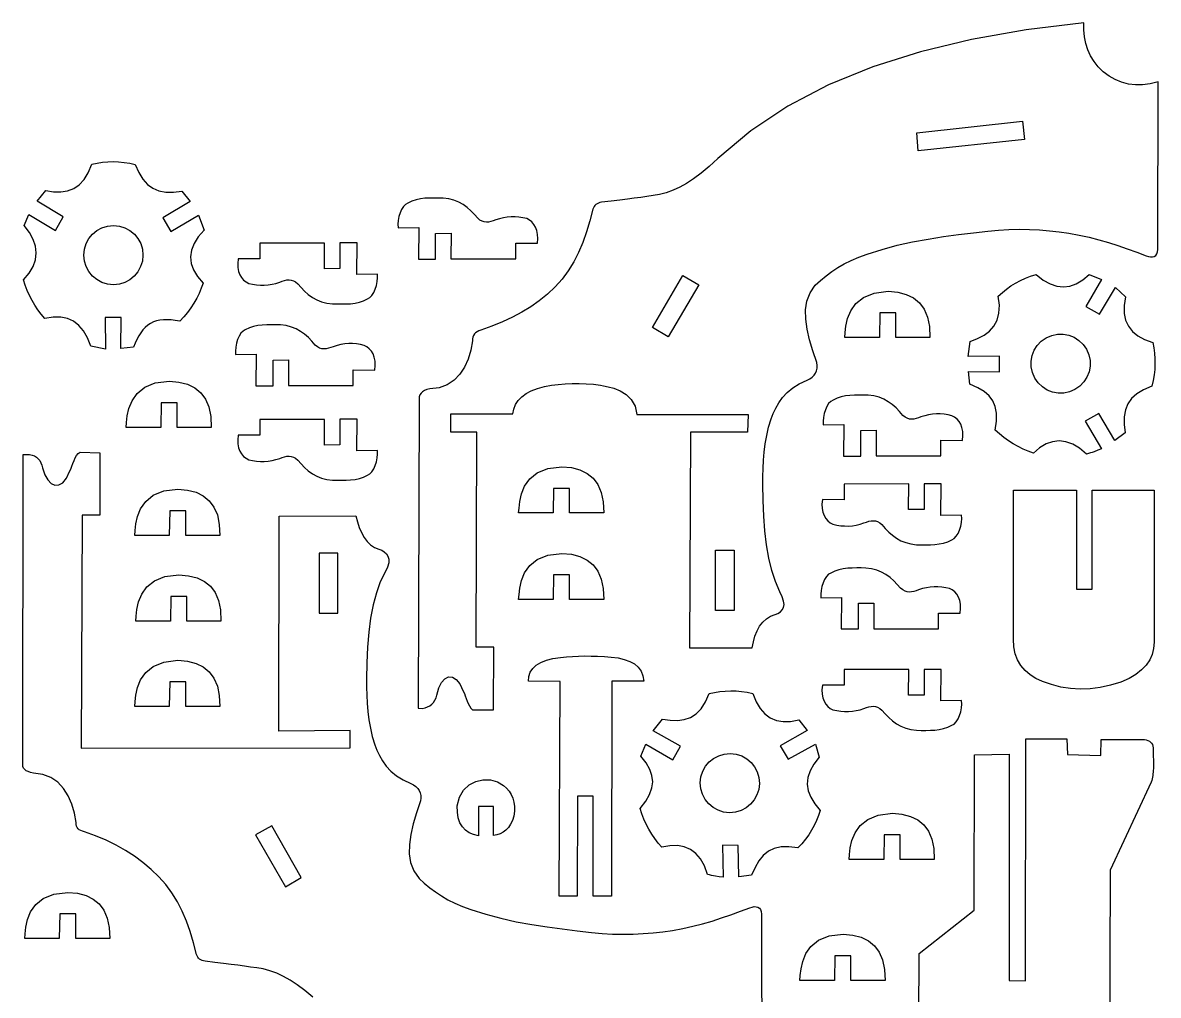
# Model space of a CAD drawing. Extents: x -114 to -18, y -79 to 77.
# Drawn here: x -113.6 to -17.9, y -4.6 to 77.4 of the extents above; entities that cross this region are included whole.
import ezdxf

# ---------------------------------------------------------------- set-up
doc = ezdxf.new("R2010")
doc.units = 0
doc.layers.add('CAMADA_1', color=7, linetype='CONTINUOUS')

msp = doc.modelspace()

# ---------------------------------------------------------------- linework, layer by layer
at = {"layer": 'CAMADA_1', "color": 250}
for points in [[(-17.9341, 72.3911), (-18.6072, 72.2211), (-19.2513, 72.1343), (-19.8675, 72.1283), (-20.4571, 72.201), (-21.0212, 72.3501), (-21.561, 72.5733), (-22.0778, 72.8682), (-22.5728, 73.2327), (-22.9912, 73.6507), (-23.3452, 74.0983), (-23.6362, 74.5751), (-23.8657, 75.0803), (-24.035, 75.6132), (-24.1456, 76.1732), (-24.1989, 76.7597), (-24.1962, 77.372), (-29.076, 76.7772), (-33.6735, 75.9663), (-37.9838, 74.9281), (-42.0019, 73.6512), (-45.7231, 72.1242), (-49.1424, 70.3358), (-52.2551, 68.2746), (-55.0562, 65.9292), (-55.7865, 65.265), (-56.4607, 64.7006), (-57.0903, 64.2267), (-57.6866, 63.834), (-58.2612, 63.5134), (-58.8255, 63.2554), (-59.3909, 63.0509), (-59.969, 62.8907), (-60.5062, 62.8037), (-61.0257, 62.7241), (-61.5467, 62.649), (-62.0886, 62.5757), (-62.6705, 62.501), (-63.3118, 62.4223), (-64.0317, 62.3367), (-64.8494, 62.2412), (-64.9927, 62.2123), (-65.118, 62.1712), (-65.227, 62.1178), (-65.3214, 62.0519), (-65.403, 61.9736), (-65.4734, 61.8827), (-65.5345, 61.7792), (-65.5879, 61.6629), (-65.8394, 60.6796), (-66.119, 59.7444), (-66.4337, 58.857), (-66.7901, 58.0165), (-67.195, 57.2225), (-67.6553, 56.4744), (-68.1776, 55.7716), (-68.7687, 55.1135), (-69.4172, 54.5018), (-70.0984, 53.9455), (-70.8149, 53.4389), (-71.5691, 52.9764), (-72.3634, 52.5524), (-73.2004, 52.1615), (-74.0825, 51.7981), (-75.0122, 51.4566), (-75.1854, 51.4045), (-75.3344, 51.335), (-75.4591, 51.2481), (-75.5596, 51.1441), (-75.6357, 51.0233), (-75.6872, 50.8858), (-75.7143, 50.7318), (-75.7166, 50.5615), (-75.8726, 49.7753), (-76.1002, 49.0333), (-76.4057, 48.3537), (-76.7955, 47.7544), (-77.2759, 47.2535), (-77.8531, 46.869), (-78.5334, 46.6188), (-79.3232, 46.5212), (-79.5665, 46.4605), (-79.769, 46.3781), (-79.9323, 46.2748), (-80.0582, 46.1516), (-80.1484, 46.0092), (-80.2045, 45.8487), (-80.2282, 45.6709), (-80.2211, 45.4767), (-80.3105, 19.6057), (-79.9627, 19.5992), (-79.7214, 19.6452), (-79.5048, 19.718), (-79.313, 19.8175), (-79.1461, 19.9437), (-79.0039, 20.0966), (-78.8865, 20.2762), (-78.7939, 20.4825), (-78.7261, 20.7155), (-78.56, 21.3157), (-78.3305, 21.7792), (-78.0533, 22.0948), (-77.7441, 22.2511), (-77.4187, 22.237), (-77.0928, 22.0411), (-76.7822, 21.6523), (-76.5026, 21.0591), (-76.4111, 20.854), (-76.3302, 20.6408), (-76.2537, 20.4244), (-76.175, 20.2096), (-76.0877, 20.0012), (-75.9854, 19.8041), (-75.8616, 19.6231), (-75.71, 19.463), (-73.9581, 19.4863), (-73.934, 24.75), (-75.4263, 24.7504), (-75.3467, 42.8681), (-77.5605, 42.8682), (-77.5497, 44.4204), (-72.3227, 44.4085), (-72.2456, 44.8175), (-72.0967, 45.1933), (-71.8751, 45.5357), (-71.58, 45.8441), (-71.2105, 46.1181), (-70.7659, 46.3574), (-70.245, 46.5616), (-69.6472, 46.7302), (-69.0762, 46.8203), (-68.5, 46.8898), (-67.9185, 46.9381), (-67.3315, 46.9643), (-66.7389, 46.9676), (-66.1402, 46.9472), (-65.5355, 46.9023), (-64.9244, 46.8321), (-64.6815, 46.7854), (-64.2937, 46.703), (-63.8136, 46.5653), (-63.2939, 46.3522), (-62.787, 46.044), (-62.3456, 45.6209), (-62.0222, 45.0629), (-61.8694, 44.3502), (-52.4871, 44.3588), (-52.5635, 42.8716), (-57.3569, 42.8797), (-57.4446, 24.7062), (-52.1469, 24.7054), (-52.053, 25.2057), (-51.9186, 25.6813), (-51.7429, 26.1231), (-51.5253, 26.5221), (-51.2649, 26.8692), (-50.9612, 27.1553), (-50.6134, 27.3713), (-50.2208, 27.5082), (-49.9841, 27.6015), (-49.7807, 27.7273), (-49.6208, 27.8899), (-49.5146, 28.0937), (-49.4721, 28.343), (-49.5035, 28.6421), (-49.619, 28.9955), (-49.8287, 29.4074), (-50.1959, 30.2746), (-50.5, 31.2275), (-50.7457, 32.2614), (-50.9373, 33.3715), (-51.0795, 34.5527), (-51.1766, 35.8006), (-51.2333, 37.11), (-51.2542, 38.4763), (-51.251, 39.1398), (-51.2342, 39.8155), (-51.1986, 40.5013), (-51.1392, 41.195), (-51.051, 41.8941), (-50.9289, 42.5967), (-50.7678, 43.3002), (-50.5627, 44.0027), (-50.3806, 44.4464), (-50.1651, 44.8997), (-49.9046, 45.3524), (-49.5876, 45.7945), (-49.2025, 46.2157), (-48.7379, 46.6059), (-48.1822, 46.9549), (-47.5238, 47.2526), (-47.2895, 47.3743), (-47.0933, 47.5152), (-46.9351, 47.6747), (-46.8149, 47.8523), (-46.7327, 48.0475), (-46.6886, 48.2597), (-46.6825, 48.4883), (-46.7145, 48.7329), (-47.0385, 49.7243), (-47.3162, 50.6638), (-47.5264, 51.5524), (-47.6483, 52.3911), (-47.661, 53.1809), (-47.5435, 53.9229), (-47.2748, 54.6181), (-46.8341, 55.2675), (-46.3897, 55.6646), (-45.9319, 56.0422), (-45.4528, 56.3995), (-44.9445, 56.7362), (-44.399, 57.0517), (-43.8082, 57.3454), (-43.1642, 57.617), (-42.4591, 57.8658), (-41.2069, 58.2742), (-39.9294, 58.6173), (-38.6368, 58.9041), (-37.3391, 59.1436), (-36.0466, 59.3446), (-34.7694, 59.5163), (-33.5175, 59.6674), (-32.3011, 59.8071), (-31.4082, 59.8924), (-30.5253, 59.9437), (-29.6528, 59.9629), (-28.791, 59.9514), (-27.9403, 59.9111), (-27.101, 59.8436), (-26.2737, 59.7508), (-25.4584, 59.6343), (-24.5997, 59.4806), (-23.763, 59.2965), (-22.9437, 59.0854), (-22.1375, 58.8502), (-21.3398, 58.5941), (-20.5463, 58.3202), (-19.7525, 58.0316), (-18.954, 57.7315), (-18.7671, 57.6687), (-18.5864, 57.6388), (-18.4181, 57.6439), (-18.2684, 57.686), (-18.1436, 57.7674), (-18.0496, 57.8902), (-17.9929, 58.0564), (-17.9795, 58.2683), (-17.9341, 72.3911), (-17.9341, 72.3911)], [(-38.155, 66.5738), (-38.2913, 68.1071), (-29.3642, 69.0839), (-29.2165, 67.5279), (-38.155, 66.5738), (-38.155, 66.5738)], [(-105.3249, 52.5319), (-106.6753, 52.5331), (-106.6389, 49.8709), (-107.8836, 50.1072), (-108.1572, 50.8223), (-108.4902, 51.4096), (-108.8829, 51.873), (-109.3357, 52.216), (-109.8489, 52.4425), (-110.4228, 52.5563), (-111.0577, 52.5609), (-111.754, 52.4601), (-112.0575, 52.8104), (-112.3389, 53.1797), (-112.5981, 53.5664), (-112.8347, 53.9689), (-113.0482, 54.3856), (-113.2385, 54.8147), (-113.4051, 55.2546), (-113.5478, 55.7036), (-113.087, 56.2699), (-112.7587, 56.835), (-112.5618, 57.4005), (-112.4949, 57.9681), (-112.557, 58.5393), (-112.7469, 59.1158), (-113.0634, 59.6991), (-113.5054, 60.2909), (-113.097, 61.2165), (-110.8643, 59.8567), (-110.2112, 61.0098), (-112.4158, 62.3375), (-111.6678, 63.2243), (-111.0201, 63.1336), (-110.4121, 63.1267), (-109.8477, 63.2146), (-109.3306, 63.4083), (-108.8646, 63.7186), (-108.4536, 64.1565), (-108.1013, 64.7329), (-107.8116, 65.4588), (-107.3598, 65.5496), (-106.9085, 65.615), (-106.4563, 65.6542), (-106.0019, 65.666), (-105.544, 65.6496), (-105.0813, 65.604), (-104.6125, 65.5281), (-104.1361, 65.421), (-103.853, 64.7482), (-103.515, 64.1927), (-103.12, 63.7517), (-102.6662, 63.4228), (-102.1516, 63.2034), (-101.5742, 63.0908), (-100.9321, 63.0826), (-100.2233, 63.1762), (-99.5127, 62.3061), (-101.8211, 60.9192), (-101.1418, 59.7753), (-98.8154, 61.1481), (-98.3355, 59.9028), (-98.8349, 59.338), (-99.1916, 58.7749), (-99.4072, 58.2135), (-99.4835, 57.6538), (-99.4219, 57.0957), (-99.2242, 56.5393), (-98.8919, 55.9845), (-98.4267, 55.4312), (-98.5781, 54.9926), (-98.7579, 54.5654), (-98.9654, 54.1492), (-99.2, 53.744), (-99.4611, 53.3494), (-99.7481, 52.9651), (-100.0602, 52.591), (-100.3971, 52.2268), (-100.7693, 52.2852), (-101.1229, 52.3231), (-101.4581, 52.339), (-101.7749, 52.3316), (-102.0734, 52.2995), (-102.3536, 52.2412), (-102.6158, 52.1554), (-102.8598, 52.0405), (-103.0861, 51.882), (-103.2959, 51.6976), (-103.4905, 51.4868), (-103.6713, 51.2493), (-103.8398, 50.9846), (-103.9974, 50.6923), (-104.1454, 50.372), (-104.2853, 50.0233), (-105.3657, 49.9084), (-105.3249, 52.5319), (-105.3249, 52.5319)], [(-78.8408, 59.624), (-77.5288, 59.636), (-77.5467, 57.4712), (-72.0853, 57.4802), (-72.0853, 58.7953), (-70.2598, 58.7863), (-70.2271, 59.1817), (-70.2443, 59.5395), (-70.3071, 59.859), (-70.4113, 60.1396), (-70.5525, 60.3809), (-70.7267, 60.5822), (-70.9296, 60.7429), (-71.157, 60.8626), (-71.4836, 60.9365), (-71.8102, 60.9867), (-72.1367, 61.0125), (-72.4633, 61.0134), (-72.7898, 60.9888), (-73.1164, 60.9381), (-73.4429, 60.8607), (-73.7695, 60.756), (-73.9774, 60.679), (-74.1753, 60.6178), (-74.3656, 60.5779), (-74.5508, 60.5649), (-74.7331, 60.5843), (-74.915, 60.6419), (-75.0989, 60.7429), (-75.2871, 60.8932), (-75.5662, 61.2185), (-75.8618, 61.5221), (-76.1779, 61.7986), (-76.5185, 62.043), (-76.8877, 62.2497), (-77.2895, 62.4136), (-77.7279, 62.5294), (-78.2068, 62.5917), (-78.5978, 62.5966), (-78.9852, 62.6005), (-79.368, 62.5957), (-79.745, 62.5746), (-80.1153, 62.5294), (-80.4778, 62.4526), (-80.8315, 62.3364), (-81.1752, 62.1732), (-81.3676, 62.0661), (-81.542, 61.8831), (-81.6946, 61.6402), (-81.8214, 61.3534), (-81.9189, 61.039), (-81.9831, 60.7128), (-82.0102, 60.3909), (-81.9964, 60.0894), (-80.255, 60.1164), (-80.282, 57.4592), (-78.8288, 57.4592), (-78.8408, 59.624), (-78.8408, 59.624)], [(-108.4761, 57.7906), (-108.425, 58.2929), (-108.2793, 58.7606), (-108.0492, 59.1838), (-107.7444, 59.5525), (-107.3753, 59.8566), (-106.9517, 60.0861), (-106.4837, 60.2309), (-105.9814, 60.2812), (-105.4791, 60.2301), (-105.0114, 60.0845), (-104.5882, 59.8542), (-104.2195, 59.5496), (-103.9154, 59.1804), (-103.6859, 58.7568), (-103.5411, 58.2888), (-103.4908, 57.7865), (-103.5419, 57.2842), (-103.6875, 56.8165), (-103.9178, 56.3932), (-104.2225, 56.0246), (-104.5916, 55.7205), (-105.0152, 55.491), (-105.4832, 55.3462), (-105.9855, 55.2959), (-106.4878, 55.347), (-106.9555, 55.4927), (-107.3787, 55.7228), (-107.7474, 56.0275), (-108.0515, 56.3967), (-108.281, 56.8203), (-108.4258, 57.2883), (-108.4761, 57.7906), (-108.4761, 57.7906)], [(-86.8943, 56.6487), (-88.2064, 56.6367), (-88.1884, 58.8014), (-93.6498, 58.7924), (-93.6498, 57.4773), (-95.4754, 57.4864), (-95.508, 57.0909), (-95.4908, 56.7331), (-95.4281, 56.4136), (-95.3239, 56.133), (-95.1826, 55.8917), (-95.0084, 55.6905), (-94.8055, 55.5297), (-94.5781, 55.41), (-94.2515, 55.3361), (-93.925, 55.286), (-93.5984, 55.2601), (-93.2719, 55.2592), (-92.9453, 55.2838), (-92.6188, 55.3345), (-92.2922, 55.4119), (-91.9657, 55.5167), (-91.7577, 55.5937), (-91.5598, 55.6549), (-91.3695, 55.6948), (-91.1844, 55.7078), (-91.002, 55.6883), (-90.8201, 55.6308), (-90.6363, 55.5297), (-90.4481, 55.3795), (-90.169, 55.0542), (-89.8734, 54.7505), (-89.5573, 54.474), (-89.2166, 54.2297), (-88.8474, 54.0229), (-88.4456, 53.859), (-88.0073, 53.7433), (-87.5283, 53.6809), (-87.1373, 53.676), (-86.75, 53.6721), (-86.3672, 53.6769), (-85.9901, 53.6981), (-85.6198, 53.7432), (-85.2573, 53.82), (-84.9037, 53.9362), (-84.56, 54.0994), (-84.3675, 54.2065), (-84.1931, 54.3896), (-84.0406, 54.6325), (-83.9137, 54.9192), (-83.8163, 55.2336), (-83.7521, 55.5598), (-83.725, 55.8817), (-83.7387, 56.1833), (-85.4801, 56.1563), (-85.4531, 58.8134), (-86.9063, 58.8134), (-86.8943, 56.6487), (-86.8943, 56.6487)], [(-59.2214, 50.9081), (-60.5642, 51.694), (-57.9881, 56.0674), (-56.6401, 55.2886), (-59.2214, 50.9081), (-59.2214, 50.9081)], [(-22.9499, 44.4316), (-24.0987, 43.7868), (-22.7305, 41.4675), (-23.0301, 41.3459), (-23.3424, 41.226), (-23.501, 41.1693), (-23.66, 41.1165), (-23.8185, 41.0685), (-23.9754, 41.0266), (-24.5646, 41.5165), (-25.1469, 41.8624), (-25.7216, 42.0677), (-26.288, 42.1358), (-26.8457, 42.0702), (-27.3938, 41.8744), (-27.9319, 41.5519), (-28.4592, 41.1061), (-28.8974, 41.2638), (-29.3301, 41.4473), (-29.7548, 41.6559), (-30.1688, 41.8887), (-30.5696, 42.1451), (-30.9546, 42.4242), (-31.3213, 42.7253), (-31.667, 43.0474), (-31.5709, 43.8075), (-31.5689, 44.4642), (-31.666, 45.0297), (-31.867, 45.5157), (-32.1771, 45.9342), (-32.6012, 46.2973), (-33.1443, 46.6169), (-33.8113, 46.9049), (-33.9352, 47.9842), (-31.3127, 47.9532), (-31.3231, 49.2886), (-33.967, 49.2539), (-33.7753, 50.5157), (-33.1622, 50.7514), (-32.62, 51.0411), (-32.1588, 51.3926), (-31.7887, 51.8135), (-31.5201, 52.3114), (-31.3631, 52.8942), (-31.3279, 53.5693), (-31.4248, 54.3446), (-31.0755, 54.6459), (-30.7167, 54.9288), (-30.3459, 55.1918), (-29.9607, 55.4333), (-29.5588, 55.6518), (-29.1376, 55.8458), (-28.6947, 56.0137), (-28.2278, 56.154), (-27.6316, 55.6876), (-27.0527, 55.3589), (-26.4876, 55.1657), (-25.9329, 55.1057), (-25.3853, 55.1764), (-24.8413, 55.3757), (-24.2975, 55.701), (-23.7506, 56.1501), (-22.7067, 55.7352), (-24.0274, 53.4678), (-22.8888, 52.8207), (-21.5344, 55.0622), (-20.7102, 54.2852), (-20.8149, 53.5432), (-20.8064, 52.8833), (-20.6851, 52.3015), (-20.4516, 51.7938), (-20.1063, 51.3561), (-19.6496, 50.9844), (-19.0822, 50.6745), (-18.4045, 50.4224), (-18.3195, 49.9687), (-18.2582, 49.5166), (-18.2221, 49.0643), (-18.2127, 48.6101), (-18.2317, 48.1523), (-18.2805, 47.6892), (-18.3607, 47.2191), (-18.474, 46.7404), (-19.1854, 46.4476), (-19.7534, 46.1066), (-20.1883, 45.7132), (-20.5004, 45.263), (-20.6999, 44.7517), (-20.7973, 44.175), (-20.8027, 43.5286), (-20.7266, 42.8082), (-21.5937, 42.1615), (-22.9499, 44.4316), (-22.9499, 44.4316)], [(-41.4329, 50.8432), (-44.346, 50.8432), (-44.3159, 51.261), (-44.2516, 51.8142), (-44.1093, 52.4451), (-43.8455, 53.0957), (-43.4168, 53.7083), (-42.7794, 54.225), (-41.8899, 54.588), (-40.7046, 54.7395), (-39.8927, 54.6614), (-39.1789, 54.4767), (-38.5669, 54.1801), (-38.0608, 53.7665), (-37.6644, 53.231), (-37.3815, 52.5684), (-37.2161, 51.7735), (-37.1719, 50.8414), (-40.0492, 50.8414), (-40.0492, 52.9188), (-41.3965, 52.9188), (-41.4329, 50.8432), (-41.4329, 50.8432)], [(-92.5325, 48.9425), (-91.2204, 48.9545), (-91.2384, 46.7898), (-85.777, 46.7988), (-85.777, 48.1138), (-83.9515, 48.1048), (-83.9188, 48.5003), (-83.936, 48.8581), (-83.9987, 49.1776), (-84.1029, 49.4582), (-84.2442, 49.6994), (-84.4184, 49.9007), (-84.6213, 50.0615), (-84.8487, 50.1812), (-85.1753, 50.2551), (-85.5018, 50.3052), (-85.8284, 50.3311), (-86.1549, 50.332), (-86.4815, 50.3074), (-86.808, 50.2567), (-87.1346, 50.1792), (-87.4612, 50.0745), (-87.6691, 49.9975), (-87.867, 49.9363), (-88.0573, 49.8964), (-88.2425, 49.8834), (-88.4248, 49.9029), (-88.6067, 49.9604), (-88.7905, 50.0615), (-88.9788, 50.2117), (-89.2578, 50.537), (-89.5534, 50.8406), (-89.8696, 51.1172), (-90.2102, 51.3615), (-90.5794, 51.5683), (-90.9812, 51.7322), (-91.4195, 51.8479), (-91.8985, 51.9103), (-92.2895, 51.9152), (-92.6769, 51.9191), (-93.0596, 51.9143), (-93.4367, 51.8931), (-93.807, 51.848), (-94.1695, 51.7711), (-94.5231, 51.655), (-94.8669, 51.4918), (-95.0593, 51.3846), (-95.2337, 51.2016), (-95.3862, 50.9587), (-95.5131, 50.672), (-95.6105, 50.3575), (-95.6747, 50.0313), (-95.7018, 49.7095), (-95.6881, 49.4079), (-93.9467, 49.4349), (-93.9737, 46.7777), (-92.5205, 46.7777), (-92.5325, 48.9425), (-92.5325, 48.9425)], [(-28.3446, 47.4319), (-28.5441, 47.8956), (-28.6442, 48.3751), (-28.6487, 48.8569), (-28.5617, 49.3272), (-28.3869, 49.7724), (-28.1283, 50.1789), (-27.7897, 50.5329), (-27.3752, 50.821), (-26.9115, 51.0206), (-26.4319, 51.1207), (-25.9501, 51.1252), (-25.4798, 51.0382), (-25.0347, 50.8634), (-24.6282, 50.6048), (-24.2741, 50.2662), (-23.986, 49.8516), (-23.7865, 49.3879), (-23.6864, 48.9084), (-23.6818, 48.4266), (-23.7689, 47.9563), (-23.9437, 47.5111), (-24.2023, 47.1046), (-24.5408, 46.7506), (-24.9554, 46.4625), (-25.4191, 46.2629), (-25.8986, 46.1628), (-26.3804, 46.1583), (-26.8507, 46.2453), (-27.2959, 46.4201), (-27.7024, 46.6787), (-28.0565, 47.0173), (-28.3446, 47.4319), (-28.3446, 47.4319)], [(-101.9967, 43.2727), (-104.9098, 43.2727), (-104.8797, 43.6905), (-104.8153, 44.2437), (-104.6731, 44.8746), (-104.4093, 45.5252), (-103.9805, 46.1378), (-103.3432, 46.6545), (-102.4537, 47.0176), (-101.2684, 47.169), (-100.4565, 47.0909), (-99.7426, 46.9062), (-99.1307, 46.6096), (-98.6246, 46.1961), (-98.2282, 45.6606), (-97.9453, 44.9979), (-97.7798, 44.2031), (-97.7357, 43.2709), (-100.6129, 43.2709), (-100.6129, 45.3483), (-101.9603, 45.3483), (-101.9967, 43.2727), (-101.9967, 43.2727)], [(-43.0095, 43.0192), (-41.6974, 43.0312), (-41.7154, 40.8664), (-36.2539, 40.8754), (-36.2539, 42.1905), (-34.4284, 42.1815), (-34.3958, 42.577), (-34.4129, 42.9347), (-34.4757, 43.2542), (-34.5799, 43.5349), (-34.7212, 43.7761), (-34.8953, 43.9774), (-35.0983, 44.1381), (-35.3257, 44.2578), (-35.6522, 44.3317), (-35.9788, 44.3819), (-36.3053, 44.4077), (-36.6319, 44.4086), (-36.9584, 44.384), (-37.285, 44.3333), (-37.6116, 44.2559), (-37.9381, 44.1512), (-38.146, 44.0742), (-38.344, 44.013), (-38.5343, 43.9731), (-38.7194, 43.9601), (-38.9017, 43.9795), (-39.0836, 44.0371), (-39.2675, 44.1382), (-39.4557, 44.2884), (-39.7348, 44.6137), (-40.0304, 44.9173), (-40.3465, 45.1939), (-40.6872, 45.4382), (-41.0564, 45.6449), (-41.4581, 45.8088), (-41.8965, 45.9246), (-42.3754, 45.9869), (-42.7664, 45.9919), (-43.1538, 45.9957), (-43.5366, 45.9909), (-43.9137, 45.9698), (-44.2839, 45.9247), (-44.6464, 45.8478), (-45.0001, 45.7316), (-45.3438, 45.5685), (-45.5362, 45.4613), (-45.7106, 45.2783), (-45.8632, 45.0354), (-45.9901, 44.7487), (-46.0875, 44.4342), (-46.1517, 44.108), (-46.1788, 43.7861), (-46.165, 43.4846), (-44.4236, 43.5116), (-44.4506, 40.8544), (-42.9974, 40.8544), (-43.0095, 43.0192), (-43.0095, 43.0192)], [(-86.8943, 41.7918), (-88.2064, 41.7797), (-88.1884, 43.9445), (-93.6498, 43.9355), (-93.6498, 42.6204), (-95.4754, 42.6295), (-95.508, 42.234), (-95.4908, 41.8762), (-95.4281, 41.5567), (-95.3239, 41.2761), (-95.1826, 41.0348), (-95.0084, 40.8335), (-94.8055, 40.6728), (-94.5781, 40.5531), (-94.2515, 40.4792), (-93.925, 40.429), (-93.5984, 40.4032), (-93.2719, 40.4023), (-92.9453, 40.4269), (-92.6188, 40.4776), (-92.2922, 40.555), (-91.9657, 40.6598), (-91.7577, 40.7367), (-91.5598, 40.798), (-91.3695, 40.8378), (-91.1844, 40.8508), (-91.002, 40.8314), (-90.8201, 40.7739), (-90.6363, 40.6728), (-90.4481, 40.5226), (-90.169, 40.1973), (-89.8734, 39.8936), (-89.5573, 39.6171), (-89.2166, 39.3727), (-88.8474, 39.166), (-88.4456, 39.0021), (-88.0073, 38.8864), (-87.5283, 38.824), (-87.1373, 38.8191), (-86.75, 38.8152), (-86.3672, 38.82), (-85.9901, 38.8411), (-85.6198, 38.8863), (-85.2573, 38.9631), (-84.9037, 39.0793), (-84.56, 39.2425), (-84.3675, 39.3496), (-84.1931, 39.5327), (-84.0406, 39.7755), (-83.9137, 40.0623), (-83.8163, 40.3767), (-83.7521, 40.7029), (-83.725, 41.0248), (-83.7387, 41.3264), (-85.4801, 41.2993), (-85.4531, 43.9565), (-86.9063, 43.9565), (-86.8943, 41.7918), (-86.8943, 41.7918)], [(-68.9209, 36.0627), (-71.834, 36.0627), (-71.804, 36.4805), (-71.7396, 37.0337), (-71.5973, 37.6646), (-71.3336, 38.3153), (-70.9048, 38.9278), (-70.2674, 39.4446), (-69.3779, 39.8076), (-68.1926, 39.959), (-67.3807, 39.881), (-66.6669, 39.6962), (-66.055, 39.3996), (-65.5489, 38.9861), (-65.1525, 38.4506), (-64.8696, 37.7879), (-64.7041, 36.9931), (-64.6599, 36.0609), (-67.5372, 36.0609), (-67.5372, 38.1383), (-68.8845, 38.1383), (-68.9209, 36.0627), (-68.9209, 36.0627)], [(-37.6625, 36.3539), (-38.9746, 36.3419), (-38.9566, 38.5067), (-44.418, 38.4977), (-44.418, 37.1826), (-46.2435, 37.1916), (-46.2762, 36.7961), (-46.259, 36.4384), (-46.1962, 36.1189), (-46.0921, 35.8382), (-45.9508, 35.597), (-45.7766, 35.3957), (-45.5737, 35.235), (-45.3463, 35.1153), (-45.0197, 35.0414), (-44.6932, 34.9912), (-44.3666, 34.9654), (-44.0401, 34.9645), (-43.7135, 34.9891), (-43.3869, 35.0398), (-43.0604, 35.1172), (-42.7338, 35.2219), (-42.5259, 35.2989), (-42.328, 35.3601), (-42.1377, 35.4), (-41.9525, 35.413), (-41.7702, 35.3936), (-41.5883, 35.336), (-41.4045, 35.2349), (-41.2162, 35.0847), (-40.9372, 34.7594), (-40.6416, 34.4558), (-40.3254, 34.1792), (-39.9848, 33.9349), (-39.6156, 33.7282), (-39.2138, 33.5643), (-38.7755, 33.4485), (-38.2965, 33.3862), (-37.9055, 33.3812), (-37.5181, 33.3774), (-37.1354, 33.3822), (-36.7583, 33.4033), (-36.388, 33.4484), (-36.0255, 33.5253), (-35.6719, 33.6415), (-35.3281, 33.8046), (-35.1357, 33.9118), (-34.9613, 34.0948), (-34.8088, 34.3377), (-34.6819, 34.6244), (-34.5845, 34.9389), (-34.5203, 35.2651), (-34.4932, 35.587), (-34.5069, 35.8885), (-36.2483, 35.8615), (-36.2213, 38.5187), (-37.6745, 38.5187), (-37.6625, 36.3539), (-37.6625, 36.3539)], [(-101.2757, 34.1701), (-104.1888, 34.1701), (-104.1587, 34.5879), (-104.0943, 35.1411), (-103.9521, 35.772), (-103.6883, 36.4226), (-103.2595, 37.0352), (-102.6222, 37.552), (-101.7327, 37.915), (-100.5474, 38.0664), (-99.7355, 37.9884), (-99.0216, 37.8036), (-98.4097, 37.507), (-97.9036, 37.0935), (-97.5072, 36.558), (-97.2243, 35.8953), (-97.0588, 35.1005), (-97.0147, 34.1683), (-99.8919, 34.1683), (-99.8919, 36.2457), (-101.2393, 36.2457), (-101.2757, 34.1701), (-101.2757, 34.1701)], [(-30.1463, 37.9708), (-24.832, 37.9765), (-24.8319, 29.656), (-23.5145, 29.648), (-23.5197, 37.9779), (-18.2884, 37.9835), (-18.2884, 25.1773), (-18.328, 24.6498), (-18.4495, 24.1505), (-18.656, 23.6805), (-18.9507, 23.241), (-19.3369, 22.833), (-19.8177, 22.4576), (-20.3965, 22.116), (-21.0763, 21.8092), (-21.9586, 21.5415), (-22.8248, 21.3551), (-23.6754, 21.2488), (-24.5106, 21.2211), (-25.3305, 21.2709), (-26.1356, 21.3969), (-26.926, 21.5978), (-27.702, 21.8723), (-28.2436, 22.1261), (-28.7279, 22.4331), (-29.1499, 22.794), (-29.5045, 23.2094), (-29.7865, 23.68), (-29.9908, 24.2065), (-30.1124, 24.7895), (-30.1463, 25.4296), (-30.1463, 37.9708), (-30.1463, 37.9708)], [(-88.6384, 27.6134), (-87.0743, 27.6134), (-87.0743, 32.6895), (-88.6384, 32.6895), (-88.6384, 27.6134), (-88.6384, 27.6134)], [(-68.9209, 28.7627), (-71.834, 28.7627), (-71.804, 29.1804), (-71.7396, 29.7336), (-71.5973, 30.3645), (-71.3336, 31.0152), (-70.9048, 31.6277), (-70.2674, 32.1445), (-69.3779, 32.5075), (-68.1926, 32.659), (-67.3807, 32.5809), (-66.6669, 32.3961), (-66.055, 32.0995), (-65.5489, 31.686), (-65.1525, 31.1505), (-64.8696, 30.4879), (-64.7041, 29.693), (-64.6599, 28.7608), (-67.5372, 28.7608), (-67.5372, 30.8383), (-68.8845, 30.8383), (-68.9209, 28.7627), (-68.9209, 28.7627)], [(-55.2407, 32.9167), (-53.6767, 32.9167), (-53.6767, 27.8406), (-55.2407, 27.8406), (-55.2407, 32.9167), (-55.2407, 32.9167)], [(-101.1855, 26.9602), (-104.0987, 26.9602), (-104.0686, 27.3779), (-104.0042, 27.9312), (-103.8619, 28.562), (-103.5982, 29.2127), (-103.1694, 29.8252), (-102.532, 30.342), (-101.6425, 30.705), (-100.4573, 30.8565), (-99.6454, 30.7784), (-98.9315, 30.5936), (-98.3196, 30.297), (-97.8135, 29.8835), (-97.4171, 29.348), (-97.1342, 28.6854), (-96.9687, 27.8905), (-96.9245, 26.9583), (-99.8018, 26.9583), (-99.8018, 29.0358), (-101.1491, 29.0358), (-101.1855, 26.9602), (-101.1855, 26.9602)], [(-43.2036, 28.4536), (-41.8915, 28.4656), (-41.9095, 26.3008), (-36.448, 26.3098), (-36.448, 27.6249), (-34.6225, 27.6159), (-34.5899, 28.0114), (-34.6071, 28.3691), (-34.6698, 28.6886), (-34.774, 28.9693), (-34.9153, 29.2105), (-35.0895, 29.4118), (-35.2924, 29.5725), (-35.5198, 29.6922), (-35.8463, 29.7661), (-36.1729, 29.8163), (-36.4995, 29.8421), (-36.826, 29.843), (-37.1526, 29.8184), (-37.4791, 29.7677), (-37.8057, 29.6903), (-38.1322, 29.5856), (-38.3401, 29.5086), (-38.5381, 29.4474), (-38.7284, 29.4075), (-38.9135, 29.3945), (-39.0959, 29.4139), (-39.2778, 29.4715), (-39.4616, 29.5726), (-39.6498, 29.7228), (-39.9289, 30.0481), (-40.2245, 30.3517), (-40.5406, 30.6283), (-40.8813, 30.8726), (-41.2505, 31.0793), (-41.6523, 31.2432), (-42.0906, 31.359), (-42.5695, 31.4213), (-42.9606, 31.4263), (-43.3479, 31.4301), (-43.7307, 31.4253), (-44.1078, 31.4042), (-44.4781, 31.3591), (-44.8406, 31.2822), (-45.1942, 31.166), (-45.5379, 31.0029), (-45.7304, 30.8957), (-45.9048, 30.7127), (-46.0573, 30.4698), (-46.1842, 30.1831), (-46.2816, 29.8686), (-46.3458, 29.5424), (-46.3729, 29.2205), (-46.3592, 28.919), (-44.6177, 28.946), (-44.6447, 26.2888), (-43.1916, 26.2888), (-43.2036, 28.4536), (-43.2036, 28.4536)], [(-68.3433, 21.8701), (-71.0146, 21.8846), (-70.979, 22.2853), (-70.8566, 22.6434), (-70.6475, 22.9587), (-70.3516, 23.2313), (-69.969, 23.4612), (-69.4995, 23.6483), (-68.9433, 23.7927), (-68.3003, 23.8943), (-67.812, 23.9441), (-67.3107, 23.9804), (-66.7965, 24.0035), (-66.2694, 24.0134), (-65.7292, 24.0104), (-65.1762, 23.9945), (-64.6101, 23.9661), (-64.0311, 23.9253), (-63.4531, 23.8472), (-62.9322, 23.7261), (-62.4737, 23.5584), (-62.0825, 23.34), (-61.764, 23.0673), (-61.5231, 22.7363), (-61.3648, 22.3433), (-61.2945, 21.8844), (-63.9825, 21.8805), (-64.0136, 3.7851), (-65.5634, 3.7851), (-65.5634, 12.1973), (-66.886, 12.1946), (-66.9029, 3.7851), (-68.4134, 3.7851), (-68.3433, 21.8701), (-68.3433, 21.8701)], [(-101.2757, 19.7502), (-104.1888, 19.7502), (-104.1587, 20.168), (-104.0943, 20.7212), (-103.9521, 21.3521), (-103.6883, 22.0027), (-103.2595, 22.6153), (-102.6222, 23.132), (-101.7327, 23.495), (-100.5474, 23.6465), (-99.7355, 23.5684), (-99.0216, 23.3837), (-98.4097, 23.0871), (-97.9036, 22.6735), (-97.5072, 22.138), (-97.2243, 21.4754), (-97.0588, 20.6805), (-97.0147, 19.7484), (-99.8919, 19.7484), (-99.8919, 21.8258), (-101.2393, 21.8258), (-101.2757, 19.7502), (-101.2757, 19.7502)], [(-37.6625, 20.7202), (-38.9746, 20.7082), (-38.9566, 22.8729), (-44.418, 22.8639), (-44.418, 21.5489), (-46.2435, 21.5579), (-46.2762, 21.1624), (-46.259, 20.8046), (-46.1962, 20.4851), (-46.0921, 20.2045), (-45.9508, 19.9633), (-45.7766, 19.762), (-45.5737, 19.6012), (-45.3463, 19.4815), (-45.0197, 19.4076), (-44.6932, 19.3575), (-44.3666, 19.3316), (-44.0401, 19.3307), (-43.7135, 19.3553), (-43.3869, 19.406), (-43.0604, 19.4835), (-42.7338, 19.5882), (-42.5259, 19.6652), (-42.328, 19.7264), (-42.1377, 19.7663), (-41.9525, 19.7793), (-41.7702, 19.7598), (-41.5883, 19.7023), (-41.4045, 19.6012), (-41.2162, 19.451), (-40.9372, 19.1257), (-40.6416, 18.8221), (-40.3254, 18.5455), (-39.9848, 18.3012), (-39.6156, 18.0944), (-39.2138, 17.9305), (-38.7755, 17.8148), (-38.2965, 17.7524), (-37.9055, 17.7475), (-37.5181, 17.7436), (-37.1354, 17.7484), (-36.7583, 17.7696), (-36.388, 17.8147), (-36.0255, 17.8916), (-35.6719, 18.0077), (-35.3281, 18.1709), (-35.1357, 18.2781), (-34.9613, 18.4611), (-34.8088, 18.704), (-34.6819, 18.9907), (-34.5845, 19.3052), (-34.5203, 19.6314), (-34.4932, 19.9532), (-34.5069, 20.2548), (-36.2483, 20.2278), (-36.2213, 22.885), (-37.6745, 22.885), (-37.6625, 20.7202), (-37.6625, 20.7202)], [(-53.3298, 8.0499), (-54.6472, 8.0592), (-54.6084, 5.3667), (-54.9288, 5.4096), (-55.2595, 5.4602), (-55.4253, 5.4896), (-55.5896, 5.5225), (-55.751, 5.5594), (-55.9082, 5.6007), (-56.1771, 6.3183), (-56.5114, 6.9073), (-56.9088, 7.3704), (-57.3671, 7.7103), (-57.8839, 7.9297), (-58.457, 8.0313), (-59.0841, 8.0179), (-59.7631, 7.8921), (-60.0656, 8.2461), (-60.3505, 8.62), (-60.6159, 9.0116), (-60.8601, 9.4191), (-61.0812, 9.8404), (-61.2772, 10.2737), (-61.4465, 10.7168), (-61.5871, 11.1679), (-61.1269, 11.7805), (-60.7997, 12.35), (-60.6038, 12.8891), (-60.5376, 13.4109), (-60.5995, 13.9281), (-60.7878, 14.4536), (-61.1011, 15.0004), (-61.5377, 15.5811), (-61.1104, 16.58), (-58.848, 15.2533), (-58.1952, 16.4183), (-60.5087, 17.6985), (-59.7168, 18.6994), (-59.0676, 18.6002), (-58.4531, 18.5832), (-57.8782, 18.6598), (-57.3483, 18.842), (-56.8682, 19.1414), (-56.443, 19.5697), (-56.0778, 20.1387), (-55.7777, 20.86), (-55.325, 20.9486), (-54.8731, 21.0165), (-54.4208, 21.0612), (-53.9666, 21.08), (-53.5091, 21.0706), (-53.0472, 21.0303), (-52.5793, 20.9567), (-52.1042, 20.8472), (-51.8176, 20.1465), (-51.4777, 19.5741), (-51.0826, 19.1263), (-50.6306, 18.7992), (-50.1199, 18.5893), (-49.5487, 18.4927), (-48.9151, 18.5058), (-48.2175, 18.6248), (-47.5165, 17.7471), (-49.7874, 16.4323), (-49.1191, 15.306), (-46.8318, 16.5815), (-46.501, 15.4982), (-46.9597, 14.9056), (-47.2794, 14.3282), (-47.4624, 13.7628), (-47.5112, 13.2061), (-47.4282, 12.6548), (-47.2158, 12.1056), (-46.8766, 11.5552), (-46.4129, 11.0004), (-46.5639, 10.5643), (-46.7347, 10.1412), (-46.9276, 9.7304), (-47.1445, 9.3313), (-47.3879, 8.9431), (-47.6598, 8.5651), (-47.9625, 8.1966), (-48.2981, 7.8369), (-49.0611, 7.9352), (-49.7235, 7.9206), (-50.2962, 7.7944), (-50.7903, 7.558), (-51.2171, 7.2128), (-51.5874, 6.7602), (-51.9125, 6.2014), (-52.2034, 5.538), (-53.2771, 5.4061), (-53.3298, 8.0499), (-53.3298, 8.0499)], [(-56.5285, 13.3294), (-56.4719, 13.831), (-56.3212, 14.2972), (-56.0864, 14.7179), (-55.7777, 15.0832), (-55.4052, 15.3832), (-54.9791, 15.6081), (-54.5096, 15.7479), (-54.0068, 15.7926), (-53.5051, 15.7361), (-53.039, 15.5854), (-52.6183, 15.3506), (-52.253, 15.0419), (-51.953, 14.6694), (-51.7281, 14.2434), (-51.5883, 13.7738), (-51.5436, 13.271), (-51.6001, 12.7693), (-51.7508, 12.3032), (-51.9856, 11.8825), (-52.2943, 11.5172), (-52.6668, 11.2171), (-53.0928, 10.9923), (-53.5624, 10.8525), (-54.0652, 10.8077), (-54.5669, 10.8643), (-55.033, 11.015), (-55.4537, 11.2498), (-55.819, 11.5585), (-56.1191, 11.931), (-56.3439, 12.357), (-56.4837, 12.8265), (-56.5285, 13.3294), (-56.5285, 13.3294)], [(-73.9634, 8.8804), (-73.9634, 11.322), (-75.2164, 11.322), (-75.2175, 8.8678), (-75.6338, 8.9586), (-76.0011, 9.1138), (-76.3165, 9.3331), (-76.5769, 9.616), (-76.7794, 9.962), (-76.9209, 10.3708), (-76.9986, 10.842), (-77.0094, 11.3751), (-76.8311, 12.1128), (-76.4858, 12.7046), (-76.0125, 13.1487), (-75.4506, 13.4436), (-74.8393, 13.5878), (-74.2178, 13.5795), (-73.6251, 13.4174), (-73.1007, 13.0996), (-72.8473, 12.8687), (-72.6313, 12.6142), (-72.4549, 12.3349), (-72.32, 12.0293), (-72.2287, 11.6963), (-72.183, 11.3346), (-72.185, 10.9429), (-72.2368, 10.5198), (-72.3638, 10.1492), (-72.5185, 9.8302), (-72.6997, 9.5606), (-72.9063, 9.3384), (-73.1371, 9.1613), (-73.3909, 9.0274), (-73.6668, 8.9345), (-73.9634, 8.8804), (-73.9634, 8.8804)], [(-41.0724, 6.8624), (-43.9855, 6.8624), (-43.9554, 7.2801), (-43.8911, 7.8334), (-43.7488, 8.4642), (-43.4851, 9.1149), (-43.0563, 9.7275), (-42.4189, 10.2442), (-41.5294, 10.6072), (-40.3441, 10.7587), (-39.5322, 10.6806), (-38.8184, 10.4958), (-38.2065, 10.1992), (-37.7003, 9.7857), (-37.3039, 9.2502), (-37.021, 8.5876), (-36.8556, 7.7927), (-36.8114, 6.8605), (-39.6887, 6.8605), (-39.6887, 8.938), (-41.036, 8.938), (-41.0724, 6.8624), (-41.0724, 6.8624)], [(-92.642, 9.7139), (-94.0077, 8.9395), (-91.4891, 4.5661), (-90.1526, 5.3564), (-92.642, 9.7139), (-92.642, 9.7139)], [(-110.5465, 0.197), (-113.4597, 0.197), (-113.4296, 0.6148), (-113.3652, 1.168), (-113.2229, 1.7989), (-112.9592, 2.4495), (-112.5304, 3.0621), (-111.893, 3.5788), (-111.0035, 3.9418), (-109.8183, 4.0933), (-109.0064, 4.0152), (-108.2925, 3.8305), (-107.6806, 3.5339), (-107.1745, 3.1203), (-106.7781, 2.5848), (-106.4952, 1.9222), (-106.3297, 1.1273), (-106.2855, 0.1952), (-109.1628, 0.1952), (-109.1628, 2.2726), (-110.5101, 2.2726), (-110.5465, 0.197), (-110.5465, 0.197)], [(-45.2181, -3.3216), (-48.1313, -3.3216), (-48.1012, -2.9039), (-48.0368, -2.3506), (-47.8945, -1.7198), (-47.6308, -1.0691), (-47.202, -0.4565), (-46.5646, 0.0601), (-45.6751, 0.4231), (-44.4899, 0.5746), (-43.678, 0.4965), (-42.9641, 0.3117), (-42.3522, 0.0151), (-41.8461, -0.3983), (-41.4497, -0.9338), (-41.1668, -1.5964), (-41.0013, -2.3913), (-40.9571, -3.3234), (-43.8344, -3.3234), (-43.8344, -1.246), (-45.1817, -1.246), (-45.2181, -3.3216), (-45.2181, -3.3216)]]:
    msp.add_lwpolyline(points, close=True, dxfattribs=at)
for points in [[(-89.1841, -4.7348), (-89.8584, -4.1704), (-90.4879, -3.6965), (-91.0842, -3.3038), (-91.6588, -2.9831), (-92.2231, -2.7252), (-92.7886, -2.5207), (-93.3666, -2.3605), (-93.9038, -2.2735), (-94.4233, -2.1939), (-94.9443, -2.1188), (-95.4862, -2.0454), (-96.0681, -1.9708), (-96.7094, -1.8921), (-97.4293, -1.8065), (-98.247, -1.711), (-98.3903, -1.6821), (-98.5156, -1.641), (-98.6246, -1.5876), (-98.719, -1.5217), (-98.8006, -1.4434), (-98.871, -1.3525), (-98.9321, -1.249), (-98.9855, -1.1327), (-99.237, -0.1494), (-99.5167, 0.7857), (-99.8313, 1.6732), (-100.1877, 2.5136), (-100.5927, 3.3076), (-101.0529, 4.0557), (-101.5752, 4.7585), (-102.1663, 5.4166), (-102.8148, 6.034), (-103.4961, 6.6056), (-104.2125, 7.1339), (-104.9667, 7.6211), (-105.7611, 8.0698), (-106.5981, 8.4823), (-107.4801, 8.8609), (-108.4098, 9.2082), (-108.583, 9.2545), (-108.732, 9.3088), (-108.8568, 9.3741), (-108.9572, 9.4533), (-109.0333, 9.5495), (-109.0848, 9.6654), (-109.1119, 9.8041), (-109.1143, 9.9686), (-109.2702, 10.7607), (-109.4978, 11.5178), (-109.8033, 12.2191), (-110.1932, 12.8431), (-110.6735, 13.3687), (-111.2507, 13.7748), (-111.9311, 14.0402), (-112.7208, 14.1437), (-112.9641, 14.1986), (-113.1666, 14.2657), (-113.3299, 14.3474), (-113.4559, 14.446), (-113.546, 14.5635), (-113.6021, 14.7025), (-113.6258, 14.865), (-113.6187, 15.0534), (-113.5958, 40.9994), (-113.0607, 40.9871), (-112.825, 40.9403), (-112.6233, 40.8654), (-112.4525, 40.7628), (-112.3096, 40.6332), (-112.1915, 40.4769), (-112.0951, 40.2943), (-112.0174, 40.0858), (-111.9552, 39.8521), (-111.7695, 39.2878), (-111.5218, 38.8521), (-111.2289, 38.556), (-110.9076, 38.4101), (-110.5748, 38.4253), (-110.2473, 38.6124), (-109.9419, 38.9824), (-109.6755, 39.5459), (-109.5799, 39.7603), (-109.4885, 39.9964), (-109.3969, 40.2419), (-109.3011, 40.4844), (-109.1966, 40.7117), (-109.0793, 40.9115), (-108.9449, 41.0715), (-108.7892, 41.1794), (-107.131, 41.1374), (-107.1312, 35.8645), (-108.6218, 35.8674), (-108.7068, 16.2495), (-86.0195, 16.2723), (-86.0284, 17.7259), (-92.0344, 17.6841), (-92.0211, 35.7902), (-85.5446, 35.8248), (-85.4184, 35.3244), (-85.2625, 34.8488), (-85.0754, 34.407), (-84.8555, 34.008), (-84.6014, 33.6609), (-84.3115, 33.3748), (-83.9844, 33.1588), (-83.6184, 33.0219), (-83.3759, 32.9271), (-83.1573, 32.7975), (-82.9758, 32.6295), (-82.8448, 32.4196), (-82.7776, 32.1641), (-82.7875, 31.8596), (-82.8877, 31.5024), (-83.0916, 31.089), (-83.4936, 30.2716), (-83.8266, 29.3452), (-84.0956, 28.3197), (-84.3055, 27.205), (-84.4611, 26.0111), (-84.5674, 24.748), (-84.6294, 23.4255), (-84.6518, 22.0538), (-84.6487, 21.3903), (-84.6318, 20.7146), (-84.5962, 20.0288), (-84.5369, 19.3352), (-84.4486, 18.636), (-84.3265, 17.9334), (-84.1654, 17.2299), (-83.9603, 16.5274), (-83.7783, 16.0837), (-83.5627, 15.6304), (-83.3022, 15.1777), (-82.9852, 14.7357), (-82.6001, 14.3144), (-82.1355, 13.9243), (-81.5798, 13.5752), (-80.9215, 13.2775), (-80.6872, 13.1558), (-80.4909, 13.0149), (-80.3327, 12.8554), (-80.2125, 12.6778), (-80.1303, 12.4826), (-80.0862, 12.2704), (-80.0801, 12.0418), (-80.1121, 11.7972), (-80.4362, 10.8058), (-80.7138, 9.8663), (-80.924, 8.9778), (-81.046, 8.139), (-81.0587, 7.3492), (-80.9411, 6.6072), (-80.6725, 5.912), (-80.2317, 5.2627), (-79.7873, 4.8655), (-79.3295, 4.488), (-78.8505, 4.1306), (-78.3421, 3.7939), (-77.7966, 3.4784), (-77.2058, 3.1847), (-76.5618, 2.9131), (-75.8567, 2.6643), (-74.6045, 2.2559), (-73.3271, 1.9128), (-72.0344, 1.626), (-70.7368, 1.3865), (-69.4442, 1.1855), (-68.167, 1.0138), (-66.9151, 0.8627), (-65.6988, 0.723), (-64.8058, 0.6377), (-63.9229, 0.5864), (-63.0504, 0.5672), (-62.1886, 0.5787), (-61.3379, 0.619), (-60.4987, 0.6865), (-59.6713, 0.7793), (-58.8561, 0.8958), (-57.9973, 1.0496), (-57.1606, 1.2336), (-56.3413, 1.4447), (-55.5351, 1.6799), (-54.7375, 1.936), (-53.9439, 2.2099), (-53.1501, 2.4985), (-52.3516, 2.7986), (-52.1647, 2.8614), (-51.984, 2.8913), (-51.8158, 2.8863), (-51.6661, 2.8441), (-51.5412, 2.7627), (-51.4472, 2.6399), (-51.3905, 2.4737), (-51.3771, 2.2618), (-51.3317, -11.8609)], [(-38.1316, -12.0394), (-38.0868, -1.0646), (-33.446, 2.5835), (-33.4195, 15.686), (-30.499, 15.7261), (-30.488, -3.3428), (-30.488, -3.3428), (-30.488, -3.3428), (-29.1285, -3.3569), (-29.0888, 17.0266), (-25.6316, 17.0409), (-25.5897, 15.699), (-22.7671, 15.6381), (-22.7609, 16.9856), (-19.1035, 16.9715), (-18.9442, 16.9449), (-18.8041, 16.9007), (-18.683, 16.8389), (-18.5811, 16.7596), (-18.4984, 16.6628), (-18.4347, 16.5486), (-18.3902, 16.4171), (-18.3648, 16.2682), (-18.3444, 14.529), (-18.3521, 14.3773), (-18.3638, 14.2278), (-18.3798, 14.0803), (-18.3999, 13.935), (-18.4242, 13.7917), (-18.4526, 13.6505), (-18.4852, 13.5114), (-18.522, 13.3744), (-21.9923, 5.9652), (-22.0878, -25.4568)]]:
    msp.add_lwpolyline(points, dxfattribs=at)

doc.saveas('drawing.dxf')
